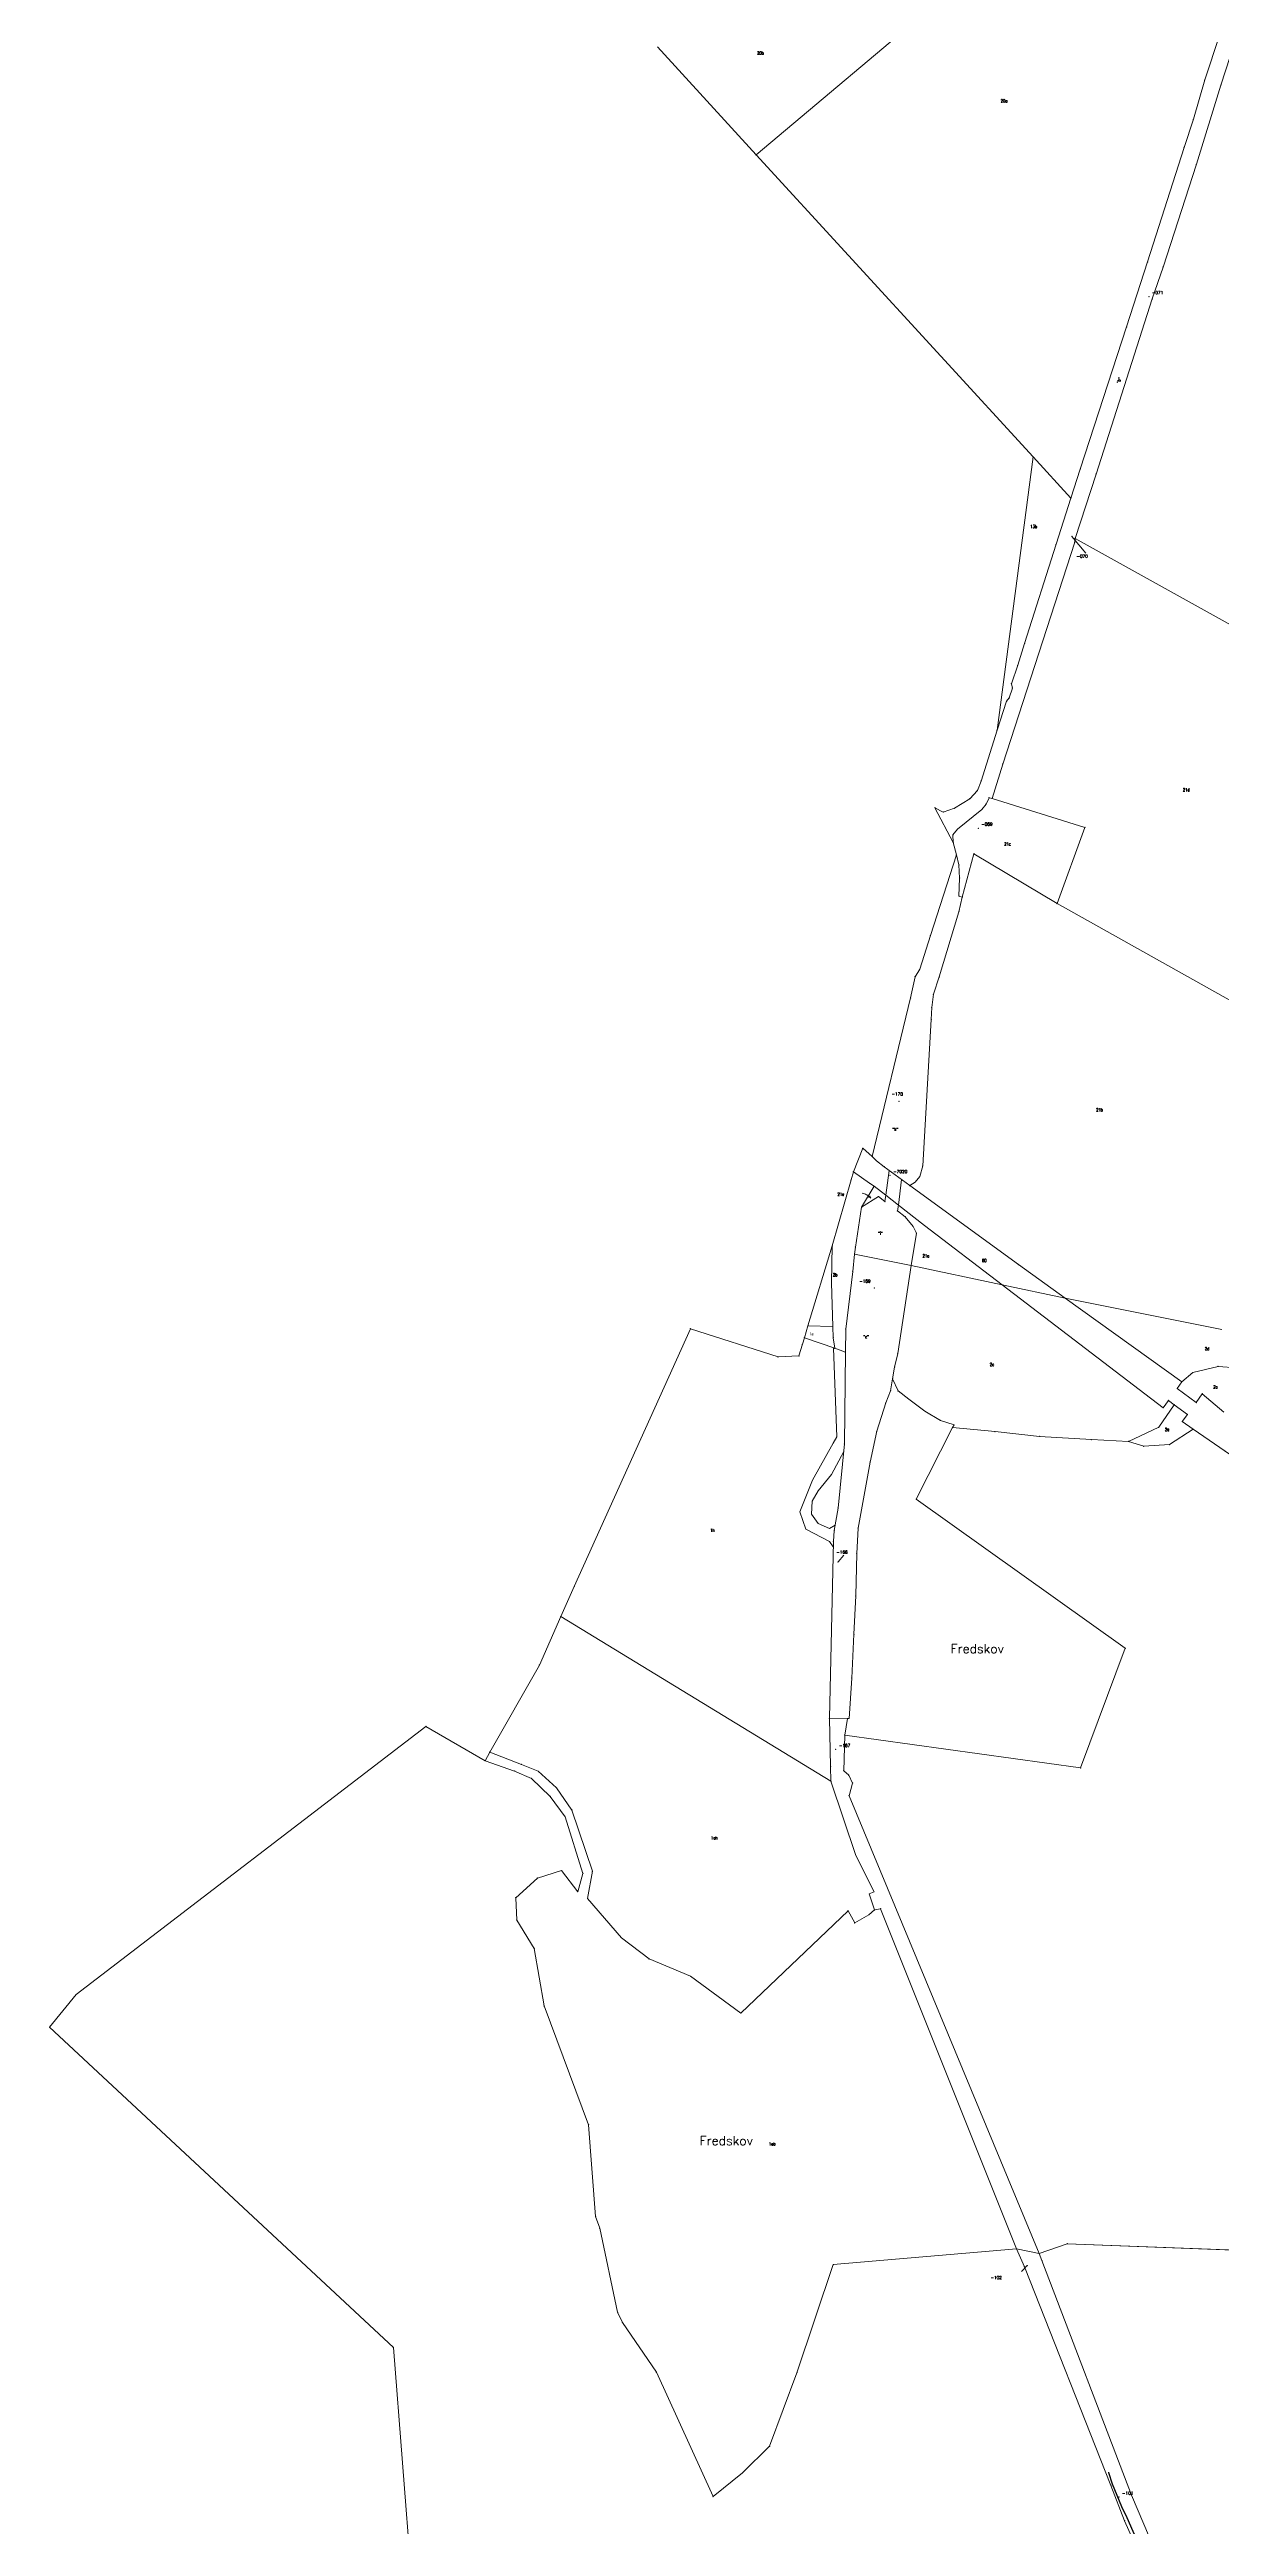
# Model space of a CAD drawing. Header units: millimetres. Extents: x 672113 to 680957, y 6130092 to 6137781.
# Drawn here: x 672150 to 672910, y 6134560 to 6136167 of the extents above; entities that cross this region are included whole.
import ezdxf

# ---------------------------------------------------------------- set-up
doc = ezdxf.new("R2010")
doc.units = ezdxf.units.MM
doc.header["$LTSCALE"] = 0.5
for name, color, linetype, lineweight in [('ADMN_GR', 1, 'Continuous', 5), ('FREDSKOV', 1, 'Continuous', 5), ('FRSKOV_L', 1, 'Continuous', 5), ('MILJOE', 1, 'Continuous', 5), ('OPTAGETVEJ', 1, 'Continuous', 5), ('PILE', 1, 'Continuous', 5), ('skel', 142, 'Continuous', 5), ('SKELKREDS', 1, 'Continuous', 5), ('SKELPKT', 1, 'Continuous', 5), ('SKOV_TEKST', 1, 'Continuous', 5)]:
    doc.layers.add(name, color=color, linetype=linetype, lineweight=lineweight)
for name, color, linetype, lineweight, plot in [('FIKS_PILE', 9, 'Continuous', 5, False), ('FIKS_TEKST', 6, 'Continuous', 5, False), ('FIKSPUNKT', 1, 'Continuous', 5, False)]:
    doc.layers.add(name, color=color, linetype=linetype, lineweight=lineweight, plot=plot)
doc.layers.add('MATRNR', color=12, linetype='Continuous')
doc.layers.add('Vej', color=7, linetype='Continuous')
doc.styles.get("Standard").update_dxf_attribs({"font": 'romans.shx', "width": 0.75})

# ---------------------------------------------------------------- blocks, each defined once
blk = doc.blocks.new('270553_270553.DWG_FMEBLOCK1')
at = {"layer": 'PILE', "color": 7}
for points in [[(-2.8, 1.6), (-2, 1.4), (-1.3, 1.2), (-0.7, 1), (0, 0.7), (0.6, 0.4), (1.2, 0), (1.8, -0.5), (2.3, -1), (2.8, -1.6)], [(2.8, -1.6), (2.5, -1.2), (2.3, -0.7), (2.1, -0.1), (2.3, -0.7), (2.5, -1.2), (2.8, -1.6), (2.4, -1.2), (1.9, -1), (1.4, -0.8), (1.9, -1), (2.4, -1.2), (2.8, -1.6)]]:
    blk.add_lwpolyline(points, dxfattribs=at)
blk = doc.blocks.new('270553_270553.DWG_FMEBLOCK9')
at = {"layer": 'FIKS_PILE', "color": 6}
blk.add_line((4.5, -5.4), (-4.5, 5.4), dxfattribs=at)
blk = doc.blocks.new('270556_270556.DWG_FMEBLOCK15')
at = {"layer": 'FIKS_PILE', "color": 6}
blk.add_line((-1.9, -1.9), (1.9, 1.9), dxfattribs=at)
blk = doc.blocks.new('270556_270556.DWG_FMEBLOCK16')
at = {"layer": 'FIKS_PILE', "color": 6}
blk.add_line((1.9, 2.2), (-1.9, -2.2), dxfattribs=at)

msp = doc.modelspace()

# ---------------------------------------------------------------- linework, layer by layer
at = {"layer": 'ADMN_GR', "color": 220}
for p, q in [((672608.1, 6136099), (672544.1, 6136169.2)), ((672787.9, 6135903), (672608.1, 6136099)), ((672787.9, 6135903), (672764.6, 6135725.6)), ((672754.2, 6135692.6), (672764.6, 6135725.6)), ((672751.8, 6135686.5), (672746.8, 6135681.1)), ((672754.2, 6135692.6), (672751.8, 6135686.5)), ((672724.2, 6135675.3), (672736.1, 6135652.8)), ((672729.6, 6135672.4), (672724.2, 6135675.3)), ((672736.9, 6135674.9), (672729.6, 6135672.4)), ((672746.8, 6135681.1), (672736.9, 6135674.9)), ((672736.1, 6135652.8), (672738.2, 6135644.7)), ((672738.2, 6135644.7), (672721.3, 6135592.3)), ((672721.3, 6135592.3), (672714.4, 6135570.4)), ((672711.4, 6135565.6), (672708.4, 6135551.8)), ((672714.4, 6135570.4), (672711.4, 6135565.6)), ((672708.4, 6135551.8), (672683.5, 6135448.9)), ((672677.4, 6135454.2), (672671.3, 6135439)), ((672683.5, 6135448.9), (672677.4, 6135454.2)), ((672657.6, 6135390.9), (672669.8, 6135433.7)), ((672669.8, 6135433.7), (672671.3, 6135439)), ((672671.3, 6135439), (672681.8, 6135431.5)), ((672671.3, 6135439), (672681.8, 6135431.5)), ((672684.9, 6135429.6), (672676.6, 6135416)), ((672684.9, 6135429.6), (672676.6, 6135416)), ((672681.8, 6135431.5), (672684.9, 6135429.6)), ((672681.8, 6135431.5), (672684.9, 6135429.6)), ((672672.6, 6135390.1), (672676.6, 6135416)), ((672672.6, 6135390.1), (672676.6, 6135416)), ((672641.8, 6135339), (672657.6, 6135390.9)), ((672672.6, 6135390.1), (672672.1, 6135385.6)), ((672672.6, 6135390.1), (672672.1, 6135385.6)), ((672672.1, 6135385.6), (672708.9, 6135378.1)), ((672672.1, 6135385.6), (672708.9, 6135378.1)), ((672708.9, 6135378.1), (672767.8, 6135365.6)), ((672708.9, 6135378.1), (672767.8, 6135365.6)), ((672767.8, 6135365.6), (672808.8, 6135356.9)), ((672767.8, 6135365.6), (672808.8, 6135356.9)), ((672910.5, 6135336.6), (672808.8, 6135356.9)), ((672910.5, 6135336.6), (672808.8, 6135356.9)), ((672490.1, 6135169.8), (672565.5, 6135337.1)), ((672565.5, 6135337.1), (672622.4, 6135318.8)), ((672638.2, 6135327), (672639.5, 6135331.3)), ((672639.5, 6135331.3), (672641.8, 6135339)), ((672622.4, 6135318.8), (672635.9, 6135319.5)), ((672635.9, 6135319.5), (672638.2, 6135327)), ((672481.4, 6135150.3), (672490.1, 6135169.8)), ((672467.5, 6135118.8), (672481.4, 6135150.3)), ((672435.3, 6135062.3), (672467.5, 6135118.8)), ((672166.9, 6134905), (672393.8, 6135079)), ((672393.8, 6135079), (672432.2, 6135056.7)), ((672432.2, 6135056.7), (672435.3, 6135062.3)), ((672149.6, 6134883.8), (672166.9, 6134905)), ((672372.8, 6134675.8), (672149.6, 6134883.8)), ((672390.3, 6134451), (672372.8, 6134675.8))]:
    msp.add_line(p, q, dxfattribs=at)
at = {"layer": 'FIKSPUNKT', "color": 6}
for p in [(672863.1, 6136007), (672813.1, 6135851.5), (672752.3, 6135662), (672701, 6135484.8), (672695.1, 6135436.6), (672685, 6135363.5), (672661.4, 6135185.7), (672659.8, 6135064), (672784.2, 6134729), (672843.6, 6134578.7)]:
    msp.add_point(p, dxfattribs=at)
at = {"layer": 'FREDSKOV', "color": 7}
for points in [[(672667.5, 6135084.1), (672665.7, 6135073.3), (672818.8, 6135052), (672847.8, 6135129.7), (672712.1, 6135226.5), (672735.7, 6135272.9), (672736.7, 6135274.7), (672727.8, 6135277.6), (672717.6, 6135283.6), (672707.4, 6135291.3), (672700.3, 6135296.7), (672696.8, 6135304.6), (672695.5, 6135296.8), (672692.3, 6135288.9), (672686.5, 6135270.6), (672682.1, 6135250.5), (672674.4, 6135207.7), (672673.5, 6135191.3), (672672.8, 6135163.7), (672671.7, 6135138.8), (672670.2, 6135110.3), (672668.5, 6135084.2)], [(672435.3, 6135062.3), (672432.2, 6135056.7), (672451.4, 6135050), (672462.3, 6135045.2), (672474.5, 6135033.5), (672484.2, 6135020.3), (672495.7, 6134983.6), (672492.4, 6134971.7), (672481.9, 6134985.4), (672466.2, 6134980.5), (672452.2, 6134967.8), (672452.8, 6134953.3), (672464.2, 6134934.9), (672470.6, 6134897.5), (672499.4, 6134820.4), (672504, 6134760.9), (672506.7, 6134753.2), (672518.3, 6134698.7), (672521.4, 6134692.1), (672543.5, 6134659.8), (672580.2, 6134579.1), (672599.4, 6134594.5), (672616.9, 6134611.7), (672634.6, 6134659.4), (672658.2, 6134729.6), (672777.2, 6134739.8), (672689, 6134960.6), (672685.1, 6134959.9), (672681.4, 6134956.7), (672672.2, 6134951.4), (672667.9, 6134959.3), (672598.3, 6134892.9), (672565.6, 6134916.8), (672538.7, 6134928.1), (672520.7, 6134941.8), (672498.8, 6134967.2), (672501.9, 6134985), (672488.6, 6135024.7), (672478.7, 6135039.1), (672466.8, 6135049.9), (672455.8, 6135054.3)]]:
    msp.add_lwpolyline(points, close=True, dxfattribs=at)
msp.add_lwpolyline([(672963.3, 6135222.8), (672891.8, 6135272), (672876.4, 6135261.9), (672859.8, 6135260.8), (672849.8, 6135264), (672825.8, 6135265.1), (672792.2, 6135267.2), (672763.3, 6135270.3), (672735.7, 6135272.9), (672712.1, 6135226.5), (672847.8, 6135129.7), (672818.8, 6135052), (672665.7, 6135073.3), (672665, 6135050.2), (672668.3, 6135047.3), (672670.8, 6135042.2), (672668.5, 6135034), (672791.8, 6134736.9), (672810.1, 6134743.2), (673020.6, 6134735.1)], dxfattribs=at)
at = {"layer": 'FRSKOV_L', "color": 64, "true_color": 0x5fa000}
for p, q in [((672696.8, 6135304.6), (672695.5, 6135296.8)), ((672700.3, 6135296.7), (672696.8, 6135304.6)), ((672692.3, 6135288.9), (672686.5, 6135270.6)), ((672695.5, 6135296.8), (672692.3, 6135288.9)), ((672707.4, 6135291.3), (672700.3, 6135296.7)), ((672717.6, 6135283.6), (672707.4, 6135291.3)), ((672727.8, 6135277.6), (672717.6, 6135283.6)), ((672686.5, 6135270.6), (672682.1, 6135250.5)), ((672712.1, 6135226.5), (672735.7, 6135272.9)), ((672735.7, 6135272.9), (672712.1, 6135226.5)), ((672736.7, 6135274.7), (672727.8, 6135277.6)), ((672735.7, 6135272.9), (672736.7, 6135274.7)), ((672763.3, 6135270.3), (672735.7, 6135272.9)), ((672792.2, 6135267.2), (672763.3, 6135270.3)), ((672825.8, 6135265.1), (672792.2, 6135267.2)), ((672891.8, 6135272), (672876.4, 6135261.9)), ((672963.3, 6135222.8), (672891.8, 6135272)), ((672682.1, 6135250.5), (672674.4, 6135207.7)), ((672849.8, 6135264), (672825.8, 6135265.1)), ((672859.8, 6135260.8), (672849.8, 6135264)), ((672876.4, 6135261.9), (672859.8, 6135260.8)), ((672847.8, 6135129.7), (672712.1, 6135226.5)), ((672712.1, 6135226.5), (672847.8, 6135129.7)), ((672674.4, 6135207.7), (672673.5, 6135191.3)), ((672673.5, 6135191.3), (672672.8, 6135163.7)), ((672672.8, 6135163.7), (672671.7, 6135138.8)), ((672671.7, 6135138.8), (672670.2, 6135110.3)), ((672818.8, 6135052), (672847.8, 6135129.7)), ((672847.8, 6135129.7), (672818.8, 6135052)), ((672670.2, 6135110.3), (672668.5, 6135084.2)), ((672665.7, 6135073.3), (672665, 6135050.2)), ((672667.5, 6135084.1), (672665.7, 6135073.3)), ((672665.7, 6135073.3), (672818.8, 6135052)), ((672818.8, 6135052), (672665.7, 6135073.3)), ((672668.5, 6135084.2), (672667.5, 6135084.1)), ((672435.3, 6135062.3), (672432.2, 6135056.7)), ((672432.2, 6135056.7), (672451.4, 6135050)), ((672455.8, 6135054.3), (672435.3, 6135062.3)), ((672451.4, 6135050), (672462.3, 6135045.2)), ((672466.8, 6135049.9), (672455.8, 6135054.3)), ((672462.3, 6135045.2), (672474.5, 6135033.5)), ((672478.7, 6135039.1), (672466.8, 6135049.9)), ((672665, 6135050.2), (672668.3, 6135047.3)), ((672668.3, 6135047.3), (672670.8, 6135042.2)), ((672670.8, 6135042.2), (672668.5, 6135034)), ((672474.5, 6135033.5), (672484.2, 6135020.3)), ((672488.6, 6135024.7), (672478.7, 6135039.1)), ((672501.9, 6134985), (672488.6, 6135024.7)), ((672668.5, 6135034), (672791.8, 6134736.9)), ((672484.2, 6135020.3), (672495.7, 6134983.6)), ((672466.2, 6134980.5), (672452.2, 6134967.8)), ((672481.9, 6134985.4), (672466.2, 6134980.5)), ((672492.4, 6134971.7), (672481.9, 6134985.4)), ((672495.7, 6134983.6), (672492.4, 6134971.7)), ((672498.8, 6134967.2), (672501.9, 6134985)), ((672452.2, 6134967.8), (672452.8, 6134953.3)), ((672520.7, 6134941.8), (672498.8, 6134967.2)), ((672689, 6134960.6), (672685.1, 6134959.9)), ((672777.2, 6134739.8), (672689, 6134960.6)), ((672452.8, 6134953.3), (672464.2, 6134934.9)), ((672667.9, 6134959.3), (672598.3, 6134892.9)), ((672672.2, 6134951.4), (672667.9, 6134959.3)), ((672681.4, 6134956.7), (672672.2, 6134951.4)), ((672685.1, 6134959.9), (672681.4, 6134956.7)), ((672464.2, 6134934.9), (672470.6, 6134897.5)), ((672538.7, 6134928.1), (672520.7, 6134941.8)), ((672565.6, 6134916.8), (672538.7, 6134928.1)), ((672598.3, 6134892.9), (672565.6, 6134916.8)), ((672470.6, 6134897.5), (672499.4, 6134820.4)), ((672499.4, 6134820.4), (672504, 6134760.9)), ((672504, 6134760.9), (672506.7, 6134753.2)), ((672506.7, 6134753.2), (672518.3, 6134698.7)), ((672658.2, 6134729.6), (672777.2, 6134739.8)), ((672791.8, 6134736.9), (672810.1, 6134743.2)), ((672810.1, 6134743.2), (673020.6, 6134735.1)), ((672634.6, 6134659.4), (672658.2, 6134729.6)), ((672518.3, 6134698.7), (672521.4, 6134692.1)), ((672521.4, 6134692.1), (672543.5, 6134659.8)), ((672543.5, 6134659.8), (672580.2, 6134579.1)), ((672616.9, 6134611.7), (672634.6, 6134659.4)), ((672599.4, 6134594.5), (672616.9, 6134611.7)), ((672580.2, 6134579.1), (672599.4, 6134594.5))]:
    msp.add_line(p, q, dxfattribs=at)
at = {"layer": 'MILJOE', "color": 7}
msp.add_lwpolyline([(672655.8, 6135084.3), (672658.3, 6135199), (672658.9, 6135206.2), (672661.4, 6135220.7), (672665.5, 6135262.3), (672666.1, 6135321.8), (672659.2, 6135324.4), (672639.5, 6135331.3), (672638.2, 6135327), (672635.9, 6135319.5), (672622.4, 6135318.8), (672565.5, 6135337.1), (672490.1, 6135169.8), (672481.4, 6135150.3), (672656.7, 6135043.4), (672656.5, 6135053)], close=True, dxfattribs=at)
at = {"layer": 'OPTAGETVEJ', "color": 8}
for p, q in [((672692.3, 6135423.8), (672694.5, 6135439.8)), ((672702.6, 6135433.9), (672700.5, 6135417.4)), ((672657, 6135367), (672657.6, 6135390.9)), ((672657.9, 6135338.6), (672657, 6135367)), ((672660.5, 6135266.9), (672658.5, 6135324.5)), ((672658.2, 6135262.8), (672660.5, 6135266.9)), ((672658.2, 6135262.8), (672644.7, 6135238.7)), ((672657, 6135242.4), (672665, 6135257.5)), ((672644.7, 6135238.7), (672636.6, 6135218.2)), ((672648.4, 6135231.9), (672657, 6135242.4)), ((672636.6, 6135218.2), (672640.4, 6135207)), ((672644.1, 6135216.8), (672644.6, 6135225.2)), ((672644.6, 6135225.2), (672648.4, 6135231.9)), ((672640.4, 6135207), (672655.8, 6135199)), ((672648.4, 6135210.6), (672644.1, 6135216.8)), ((672655.9, 6135207.5), (672648.4, 6135210.6)), ((672659.4, 6135209.6), (672655.9, 6135207.5)), ((672655.8, 6135199), (672658.2, 6135195.6)), ((672658.2, 6135195.6), (672658.2, 6135195.5)), ((672656.7, 6135043.4), (672673, 6134995.2)), ((672673, 6134995.2), (672684.8, 6134971.6)), ((672684.8, 6134971.6), (672681.5, 6134970.3)), ((672681.5, 6134970.3), (672685.1, 6134959.9))]:
    msp.add_line(p, q, dxfattribs=at)
at = {"layer": 'skel', "color": 40}
for p, q in [((672844.1, 6136297.7), (672608.1, 6136099)), ((672929.5, 6136204.6), (672909.9, 6136144.3)), ((672909, 6136176.5), (672899.4, 6136147.7)), ((672899.4, 6136147.7), (672892, 6136122.2)), ((672909.9, 6136144.3), (672893.9, 6136093)), ((672892, 6136122.2), (672886, 6136103.9)), ((672886, 6136103.9), (672862.3, 6136029.5)), ((672893.9, 6136093), (672872.3, 6136026.2)), ((672862.3, 6136029.5), (672848.6, 6135987.4)), ((672872.3, 6136026.2), (672865.3, 6136005.5)), ((672828.8, 6135891.8), (672865.3, 6136005.5)), ((672848.6, 6135987.4), (672818.5, 6135895.1)), ((672787.9, 6135903), (672812.5, 6135876.3)), ((672818.5, 6135895.1), (672812.5, 6135876.3)), ((672815.2, 6135850.1), (672828.8, 6135891.8)), ((672812.5, 6135876.3), (672802.9, 6135846.3)), ((672768.3, 6135703.6), (672815, 6135847.6)), ((672802.9, 6135846.3), (672782.4, 6135781.9)), ((672815, 6135847.6), (672815.2, 6135850.1)), ((672815.2, 6135850.1), (673035.9, 6135727.3)), ((672782.4, 6135781.9), (672778, 6135767.8)), ((672778, 6135767.8), (672773.9, 6135755.7)), ((672774.5, 6135752.9), (672772.5, 6135746.6)), ((672773.9, 6135755.7), (672774.5, 6135752.9)), ((672770.7, 6135744.4), (672764.6, 6135725.6)), ((672772.5, 6135746.6), (672770.7, 6135744.4)), ((672768.3, 6135703.6), (672761.3, 6135681.3)), ((672754.6, 6135674.1), (672738.9, 6135661.4)), ((672757.4, 6135677.6), (672754.6, 6135674.1)), ((672759.4, 6135681.8), (672757.4, 6135677.6)), ((672761.3, 6135681.3), (672759.4, 6135681.8)), ((672821.6, 6135662.5), (672761.3, 6135681.3)), ((672738.9, 6135661.4), (672735.9, 6135657.6)), ((672735.9, 6135657.6), (672736.1, 6135652.8)), ((672803.5, 6135613.1), (672821.6, 6135662.5)), ((672738.2, 6135644.7), (672739.8, 6135638.2)), ((672739.8, 6135638.2), (672740.2, 6135629.6)), ((672742, 6135617.3), (672749.5, 6135645.4)), ((672749.5, 6135645.4), (672803.5, 6135613.1)), ((672740.2, 6135629.6), (672739.8, 6135617.9)), ((672727, 6135565.5), (672739.8, 6135607.8)), ((672739.8, 6135617.9), (672742, 6135617.3)), ((672739.8, 6135607.8), (672742, 6135617.3)), ((672969.3, 6135520.3), (672803.5, 6135613.1)), ((672723.2, 6135554.2), (672727, 6135565.5)), ((672721.8, 6135537.9), (672722.2, 6135545.5)), ((672722.2, 6135545.5), (672723.2, 6135554.2)), ((672721.8, 6135537.9), (672716.3, 6135442.8)), ((672683.5, 6135448.9), (672686.2, 6135446.1)), ((672691.3, 6135442.2), (672686.2, 6135446.1)), ((672716.3, 6135442.8), (672714.4, 6135435.9)), ((672692.3, 6135423.8), (672684.9, 6135429.6)), ((672691.3, 6135442.2), (672707.9, 6135430)), ((672711.5, 6135432.3), (672707.9, 6135430)), ((672707.9, 6135430), (672778.4, 6135378.7)), ((672714.4, 6135435.9), (672711.5, 6135432.3)), ((672687.5, 6135422.9), (672676.6, 6135416)), ((672691.8, 6135419.6), (672687.5, 6135422.9)), ((672691.8, 6135419.6), (672692.3, 6135423.8)), ((672700.5, 6135417.4), (672692.3, 6135423.8)), ((672700.5, 6135417.4), (672699.9, 6135413.6)), ((672705, 6135409.8), (672699.9, 6135413.6)), ((672717.5, 6135404.1), (672700.5, 6135417.4)), ((672705, 6135409.8), (672710.1, 6135403.5)), ((672712.2, 6135399.2), (672708.9, 6135378.1)), ((672710.1, 6135403.5), (672712.2, 6135399.2)), ((672717.5, 6135404.1), (672767.8, 6135365.6)), ((672672.1, 6135385.6), (672670.9, 6135374.2)), ((672778.4, 6135378.7), (672808.8, 6135356.9)), ((672670.9, 6135374.2), (672666.3, 6135336.9)), ((672708.9, 6135378.1), (672700.1, 6135321.1)), ((672872.3, 6135285.8), (672767.8, 6135365.6)), ((672808.8, 6135356.9), (672884.4, 6135302.6)), ((672639.5, 6135331.3), (672659.2, 6135324.4)), ((672641.8, 6135339), (672657.9, 6135338.6)), ((672658.2, 6135331.2), (672657.9, 6135338.6)), ((672658.2, 6135331.2), (672659.2, 6135324.4)), ((672666.3, 6135336.9), (672666.1, 6135321.8)), ((672659.2, 6135324.4), (672666.1, 6135321.8)), ((672666.1, 6135321.8), (672665.5, 6135262.3)), ((672700.1, 6135321.1), (672698, 6135312.2)), ((672696.8, 6135304.6), (672695.5, 6135296.8)), ((672698, 6135312.2), (672696.8, 6135304.6)), ((672700.3, 6135296.7), (672696.8, 6135304.6)), ((672884.4, 6135302.6), (672881.5, 6135298.3)), ((672881.5, 6135298.3), (672893.8, 6135289.2)), ((672884.4, 6135302.6), (672891.6, 6135308.6)), ((672891.6, 6135308.6), (672908, 6135312.6)), ((672908, 6135312.6), (672952.8, 6135309.4)), ((672692.3, 6135288.9), (672686.5, 6135270.6)), ((672695.5, 6135296.8), (672692.3, 6135288.9)), ((672707.4, 6135291.3), (672700.3, 6135296.7)), ((672717.6, 6135283.6), (672707.4, 6135291.3)), ((672727.8, 6135277.6), (672717.6, 6135283.6)), ((672879.6, 6135287.8), (672869.5, 6135273.1)), ((672875.8, 6135290.6), (672872.3, 6135285.8)), ((672879.6, 6135287.8), (672875.8, 6135290.6)), ((672888.1, 6135281.5), (672879.6, 6135287.8)), ((672893.8, 6135289.2), (672897.7, 6135294.9)), ((672897.7, 6135294.9), (672911.8, 6135282.9)), ((672686.5, 6135270.6), (672682.1, 6135250.5)), ((672712.1, 6135226.5), (672735.7, 6135272.9)), ((672736.7, 6135274.7), (672727.8, 6135277.6)), ((672735.7, 6135272.9), (672736.7, 6135274.7)), ((672763.3, 6135270.3), (672735.7, 6135272.9)), ((672792.2, 6135267.2), (672763.3, 6135270.3)), ((672825.8, 6135265.1), (672792.2, 6135267.2)), ((672869.5, 6135273.1), (672849.8, 6135264)), ((672891.8, 6135272), (672876.4, 6135261.9)), ((672884.8, 6135276.8), (672888.1, 6135281.5)), ((672891.8, 6135272), (672884.8, 6135276.8)), ((672963.3, 6135222.8), (672891.8, 6135272)), ((672665.5, 6135262.3), (672661.4, 6135220.7)), ((672682.1, 6135250.5), (672674.4, 6135207.7)), ((672849.8, 6135264), (672825.8, 6135265.1)), ((672859.8, 6135260.8), (672849.8, 6135264)), ((672876.4, 6135261.9), (672859.8, 6135260.8)), ((672661.4, 6135220.7), (672658.9, 6135206.2)), ((672847.8, 6135129.7), (672712.1, 6135226.5)), ((672658.9, 6135206.2), (672658.3, 6135199)), ((672674.4, 6135207.7), (672673.5, 6135191.3)), ((672655.8, 6135084.3), (672658.3, 6135199)), ((672673.5, 6135191.3), (672672.8, 6135163.7)), ((672671.7, 6135138.8), (672672.8, 6135163.7)), ((672656.7, 6135043.4), (672481.4, 6135150.3)), ((672670.2, 6135110.3), (672671.7, 6135138.8)), ((672818.8, 6135052), (672847.8, 6135129.7)), ((672668.5, 6135084.2), (672670.2, 6135110.3)), ((672655.8, 6135084.3), (672656.5, 6135053)), ((672655.8, 6135084.3), (672667.5, 6135084.1)), ((672665.7, 6135073.3), (672665, 6135050.2)), ((672665.7, 6135073.3), (672818.8, 6135052)), ((672667.5, 6135084.1), (672668.5, 6135084.2)), ((672451.4, 6135050), (672432.2, 6135056.7)), ((672435.3, 6135062.3), (672455.8, 6135054.3)), ((672462.3, 6135045.2), (672451.4, 6135050)), ((672455.8, 6135054.3), (672466.8, 6135049.9)), ((672474.5, 6135033.5), (672462.3, 6135045.2)), ((672466.8, 6135049.9), (672478.7, 6135039.1)), ((672656.5, 6135053), (672656.7, 6135043.4)), ((672665, 6135050.2), (672668.3, 6135047.3)), ((672668.3, 6135047.3), (672670.8, 6135042.2)), ((672670.8, 6135042.2), (672668.5, 6135034)), ((672484.2, 6135020.3), (672474.5, 6135033.5)), ((672478.7, 6135039.1), (672488.6, 6135024.7)), ((672488.6, 6135024.7), (672501.9, 6134985)), ((672668.5, 6135034), (672791.8, 6134736.9)), ((672495.7, 6134983.6), (672484.2, 6135020.3)), ((672452.2, 6134967.8), (672466.2, 6134980.5)), ((672466.2, 6134980.5), (672481.9, 6134985.4)), ((672481.9, 6134985.4), (672492.4, 6134971.7)), ((672492.4, 6134971.7), (672495.7, 6134983.6)), ((672501.9, 6134985), (672498.8, 6134967.2)), ((672452.8, 6134953.3), (672452.2, 6134967.8)), ((672498.8, 6134967.2), (672520.7, 6134941.8)), ((672685.1, 6134959.9), (672689, 6134960.6)), ((672689, 6134960.6), (672777.2, 6134739.8)), ((672464.2, 6134934.9), (672452.8, 6134953.3)), ((672598.3, 6134892.9), (672667.9, 6134959.3)), ((672667.9, 6134959.3), (672672.2, 6134951.4)), ((672672.2, 6134951.4), (672681.4, 6134956.7)), ((672681.4, 6134956.7), (672685.1, 6134959.9)), ((672470.6, 6134897.5), (672464.2, 6134934.9)), ((672520.7, 6134941.8), (672538.7, 6134928.1)), ((672538.7, 6134928.1), (672565.6, 6134916.8)), ((672565.6, 6134916.8), (672598.3, 6134892.9)), ((672499.4, 6134820.4), (672470.6, 6134897.5)), ((672504, 6134760.9), (672499.4, 6134820.4)), ((672506.7, 6134753.2), (672504, 6134760.9)), ((672518.3, 6134698.7), (672506.7, 6134753.2)), ((672777.2, 6134739.8), (672658.2, 6134729.6)), ((672791.8, 6134736.9), (672777.2, 6134739.8)), ((672777.2, 6134739.8), (672782.3, 6134728.2)), ((672810.1, 6134743.2), (672791.8, 6134736.9)), ((672791.8, 6134736.9), (672793.7, 6134732.3)), ((673020.6, 6134735.1), (672810.1, 6134743.2)), ((672658.2, 6134729.6), (672634.6, 6134659.4)), ((672838.5, 6134586.3), (672782.3, 6134728.2)), ((672851.8, 6134580), (672793.7, 6134732.3)), ((672521.4, 6134692.1), (672518.3, 6134698.7)), ((672543.5, 6134659.8), (672521.4, 6134692.1)), ((672580.2, 6134579.1), (672543.5, 6134659.8)), ((672634.6, 6134659.4), (672616.9, 6134611.7)), ((672616.9, 6134611.7), (672599.4, 6134594.5)), ((672599.4, 6134594.5), (672580.2, 6134579.1)), ((672838.5, 6134586.3), (672847.3, 6134563.4)), ((672863.6, 6134552.6), (672851.8, 6134580)), ((672847.3, 6134563.4), (672856.5, 6134542.6))]:
    msp.add_line(p, q, dxfattribs=at)
at = {"layer": 'SKELKREDS', "color": 250, "true_color": 0x333333}
for p in [(672899.4, 6136147.7), (672909.9, 6136144.3), (672892, 6136122.2), (672886, 6136103.9), (672893.9, 6136093), (672862.3, 6136029.5), (672872.3, 6136026.2), (672865.3, 6136005.5), (672848.6, 6135987.4), (672818.5, 6135895.1), (672828.8, 6135891.8), (672812.5, 6135876.3), (672802.9, 6135846.3), (672815, 6135847.6), (672815.2, 6135850.1), (672782.4, 6135781.9), (672778, 6135767.8), (672773.9, 6135755.7), (672774.5, 6135752.9), (672770.7, 6135744.4), (672772.5, 6135746.6), (672768.3, 6135703.6), (672751.8, 6135686.5), (672754.2, 6135692.6), (672724.2, 6135675.3), (672729.6, 6135672.4), (672736.9, 6135674.9), (672746.8, 6135681.1), (672754.6, 6135674.1), (672757.4, 6135677.6), (672759.4, 6135681.8), (672761.3, 6135681.3), (672735.9, 6135657.6), (672736.1, 6135652.8), (672738.9, 6135661.4), (672821.6, 6135662.5), (672739.8, 6135638.2), (672749.5, 6135645.4), (672740.2, 6135629.6), (672739.8, 6135617.9), (672739.8, 6135607.8), (672742, 6135617.3), (672803.5, 6135613.1), (672721.3, 6135592.3), (672711.4, 6135565.6), (672714.4, 6135570.4), (672727, 6135565.5), (672708.4, 6135551.8), (672722.2, 6135545.5), (672723.2, 6135554.2), (672721.8, 6135537.9), (672716.3, 6135442.8), (672711.5, 6135432.3), (672714.4, 6135435.9), (672676.6, 6135416), (672676.6, 6135416), (672687.5, 6135422.9), (672691.8, 6135419.6), (672699.9, 6135413.6), (672705, 6135409.8), (672710.1, 6135403.5), (672712.2, 6135399.2), (672672.6, 6135390.1), (672672.6, 6135390.1), (672670.9, 6135374.2), (672666.3, 6135336.9), (672666.1, 6135321.8), (672700.1, 6135321.1), (672698, 6135312.2), (672692.3, 6135288.9), (672695.5, 6135296.8), (672686.5, 6135270.6), (672665.5, 6135262.3), (672682.1, 6135250.5), (672661.4, 6135220.7), (672658.9, 6135206.2), (672674.4, 6135207.7), (672658.3, 6135199), (672673.5, 6135191.3), (672672.8, 6135163.7), (672671.7, 6135138.8), (672670.2, 6135110.3), (672655.8, 6135084.3), (672667.5, 6135084.1), (672668.5, 6135084.2), (672782.3, 6134728.2), (672793.7, 6134732.3), (672838.5, 6134586.3), (672851.8, 6134580), (672847.3, 6134563.4)]:
    msp.add_point(p, dxfattribs=at)
at = {"layer": 'SKELPKT', "color": 253, "true_color": 0x999999}
for p in [(672608.1, 6136099), (672787.9, 6135903), (672764.6, 6135725.6), (672738.2, 6135644.7), (672669.8, 6135433.7), (672671.3, 6135439), (672671.3, 6135439), (672657.6, 6135390.9), (672672.1, 6135385.6), (672672.1, 6135385.6), (672708.9, 6135378.1), (672708.9, 6135378.1), (672767.8, 6135365.6), (672767.8, 6135365.6), (672808.8, 6135356.9), (672808.8, 6135356.9), (672565.5, 6135337.1), (672639.5, 6135331.3), (672641.8, 6135339), (672657.9, 6135338.6), (672658.2, 6135331.2), (672622.4, 6135318.8), (672635.9, 6135319.5), (672638.2, 6135327), (672659.2, 6135324.4), (672696.8, 6135304.6), (672891.6, 6135308.6), (672908, 6135312.6), (672700.3, 6135296.7), (672707.4, 6135291.3), (672717.6, 6135283.6), (672879.6, 6135287.8), (672727.8, 6135277.6), (672735.7, 6135272.9), (672736.7, 6135274.7), (672763.3, 6135270.3), (672792.2, 6135267.2), (672869.5, 6135273.1), (672891.8, 6135272), (672825.8, 6135265.1), (672849.8, 6135264), (672859.8, 6135260.8), (672876.4, 6135261.9), (672712.1, 6135226.5), (672490.1, 6135169.8), (672481.4, 6135150.3), (672847.8, 6135129.7), (672467.5, 6135118.8), (672393.8, 6135079), (672665.7, 6135073.3), (672432.2, 6135056.7), (672435.3, 6135062.3), (672451.4, 6135050), (672455.8, 6135054.3), (672462.3, 6135045.2), (672466.8, 6135049.9), (672656.5, 6135053), (672656.7, 6135043.4), (672665, 6135050.2), (672668.3, 6135047.3), (672670.8, 6135042.2), (672818.8, 6135052), (672474.5, 6135033.5), (672478.7, 6135039.1), (672488.6, 6135024.7), (672668.5, 6135034), (672484.2, 6135020.3), (672466.2, 6134980.5), (672481.9, 6134985.4), (672495.7, 6134983.6), (672501.9, 6134985), (672452.2, 6134967.8), (672492.4, 6134971.7), (672498.8, 6134967.2), (672689, 6134960.6), (672452.8, 6134953.3), (672667.9, 6134959.3), (672672.2, 6134951.4), (672681.4, 6134956.7), (672685.1, 6134959.9), (672464.2, 6134934.9), (672520.7, 6134941.8), (672538.7, 6134928.1), (672565.6, 6134916.8), (672166.9, 6134905), (672470.6, 6134897.5), (672149.6, 6134883.8), (672598.3, 6134892.9), (672499.4, 6134820.4), (672504, 6134760.9), (672506.7, 6134753.2), (672777.2, 6134739.8), (672791.8, 6134736.9), (672810.1, 6134743.2), (672658.2, 6134729.6), (672518.3, 6134698.7), (672521.4, 6134692.1), (672372.8, 6134675.8), (672543.5, 6134659.8), (672634.6, 6134659.4), (672616.9, 6134611.7), (672599.4, 6134594.5), (672580.2, 6134579.1)]:
    msp.add_point(p, dxfattribs=at)
at = {"layer": 'SKELPKT', "color": 250, "true_color": 0x333333}
for p in [(672677.4, 6135454.2), (672683.5, 6135448.9), (672686.2, 6135446.1), (672681.8, 6135431.5), (672681.8, 6135431.5), (672684.9, 6135429.6), (672684.9, 6135429.6), (672691.3, 6135442.2), (672707.9, 6135430), (672692.3, 6135423.8), (672700.5, 6135417.4), (672717.5, 6135404.1), (672778.4, 6135378.7), (672881.5, 6135298.3), (672884.4, 6135302.6), (672872.3, 6135285.8), (672875.8, 6135290.6), (672893.8, 6135289.2), (672897.7, 6135294.9), (672884.8, 6135276.8), (672888.1, 6135281.5)]:
    msp.add_point(p, dxfattribs=at)
at = {"layer": 'Vej', "linetype": 'Continuous'}
msp.add_lwpolyline([(672836.8, 6134595), (672836.8, 6134594.8), (672839.3, 6134587.3), (672842.2, 6134580), (672845.4, 6134572.7), (672848.7, 6134565.5), (672852.6, 6134556.7), (672856.6, 6134548), (672860.7, 6134539.3), (672865, 6134530.6), (672869.8, 6134521.3), (672874.8, 6134512), (672879.9, 6134502.9), (672885.3, 6134493.8)], dxfattribs=at)

# ---------------------------------------------------------------- block references
at = {"layer": 'FIKS_PILE', "color": 6}
for name, p in [('270553_270553.DWG_FMEBLOCK9', (672817.6, 6135846)), ('270556_270556.DWG_FMEBLOCK16', (672663.3, 6135187.9)), ('270556_270556.DWG_FMEBLOCK15', (672782.3, 6134727.1))]:
    msp.add_blockref(name, p, dxfattribs=at)
at = {"layer": 'PILE', "color": 7}
msp.add_blockref('270553_270553.DWG_FMEBLOCK1', (672679.8, 6135423.4), dxfattribs=at)

# ---------------------------------------------------------------- texts
at = {"layer": 'FIKS_TEKST'}
for s, p in [('-071', (672865.1, 6136008.6)), ('-070', (672816.1, 6135837.5)), ('-069', (672754.3, 6135663.6)), ('-170', (672696.1, 6135488.4)), ('-7020', (672697.2, 6135438.1)), ('-169', (672675.1, 6135367)), ('-168', (672660.2, 6135191.1)), ('-167', (672661.9, 6135065.6)), ('-102', (672760.3, 6134720.2)), ('-101', (672845.7, 6134580.3))]:
    msp.add_text(s, height=2, dxfattribs=at).set_placement(p)
at = {"layer": 'MATRNR', "width": 0.75}
for s, p in [('20b', (672608.8, 6136164.1)), ('20a', (672766.9, 6136133.1)), ('13b', (672786.1, 6135856.8)), ('21d', (672885.2, 6135685.9)), ('21c', (672769.2, 6135650.7)), ('21b', (672828.9, 6135478.2)), ('"h"', (672696.6, 6135465.5)), ('21e', (672661, 6135423.4)), ('"i"', (672687.3, 6135398.1)), ('21a', (672716.2, 6135383.4)), ('60', (672754.7, 6135380.4)), ('2b', (672658, 6135371.1)), ('1æ', (672643, 6135332.8)), ('"c"', (672677.7, 6135330.9)), ('2c', (672759.8, 6135312.9)), ('2d', (672899.4, 6135323.1)), ('2a', (672904.9, 6135298.3)), ('2e', (672873.5, 6135270.7)), ('1h', (672578.3, 6135205.3)), ('1ah', (672578.9, 6135005.6)), ('1ab', (672616.5, 6134807))]:
    msp.add_text(s, height=2, dxfattribs=at).set_placement(p)
msp.add_text('"b"', height=2, rotation=72, dxfattribs=at).set_placement((672844.1, 6135950.6))
at = {"layer": 'SKOV_TEKST', "color": 94}
for p in [(672734.3, 6135126.5), (672571.4, 6134807.2)]:
    msp.add_text('Fredskov', height=5.9, dxfattribs=at).set_placement(p)

doc.saveas('drawing.dxf')
